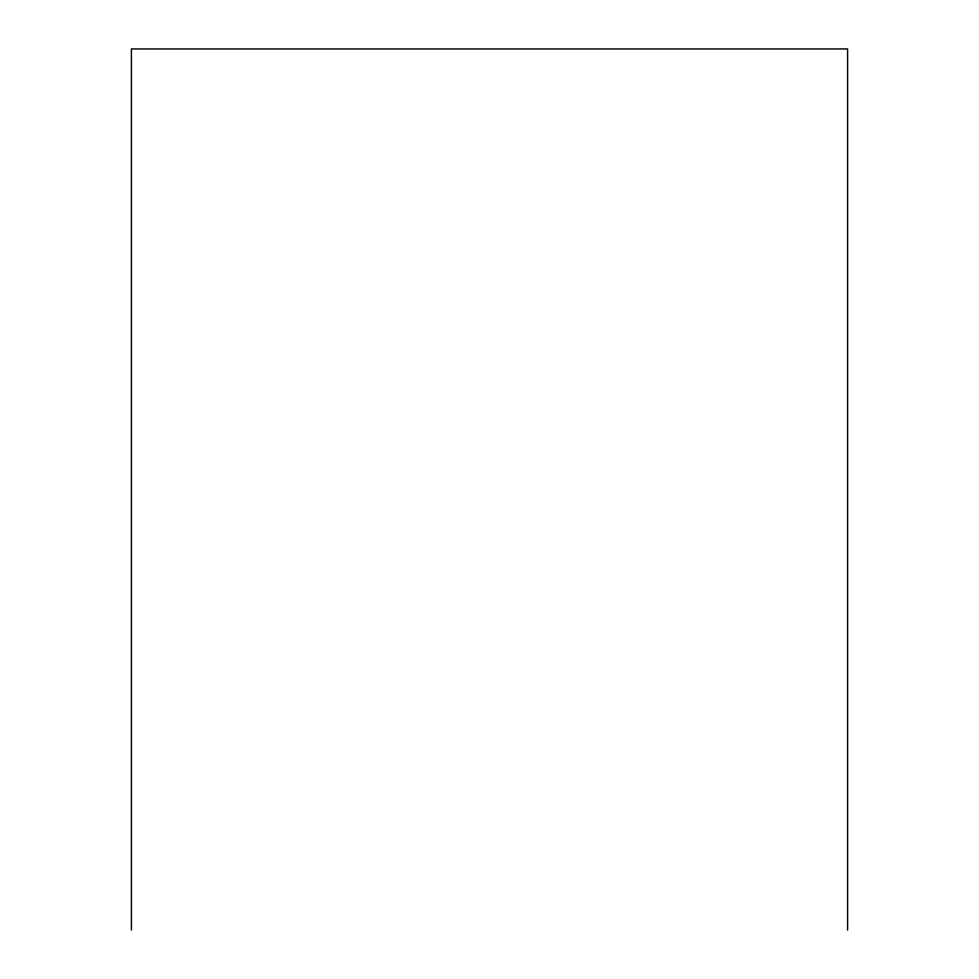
<?xml version="1.0" encoding="UTF-8"?>
<svg xmlns="http://www.w3.org/2000/svg" width="979" height="979" viewBox="0 0 979 979"><rect width="100%" height="100%" fill="white"/><g stroke="black" fill="none" stroke-linecap="round" stroke-linejoin="round"><path stroke-width="1.47" d="M847.594 930.05L847.594 48.95L131.406 48.95L131.406 930.05"/></g></svg>
